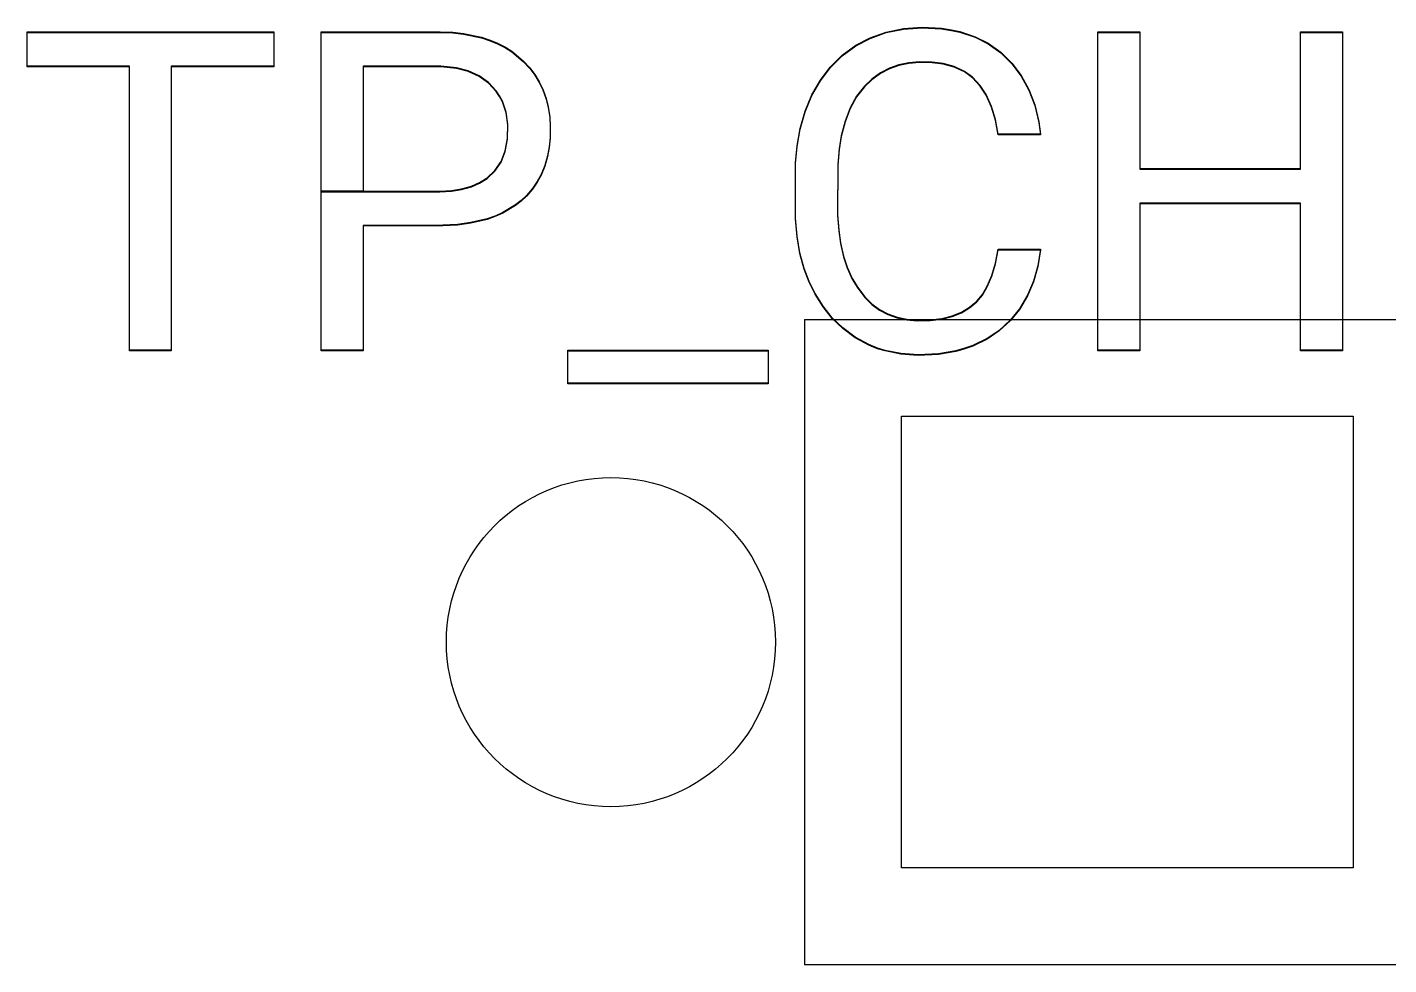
# Model space of a CAD drawing. Header units: inches. Extents: x 3.88 to 7.82, y -6.06 to -2.14.
# Drawn here: x 4.8067 to 4.9729, y -3.5827 to -3.4683 of the extents above; entities that cross this region are included whole.
import ezdxf

# ---------------------------------------------------------------- set-up
doc = ezdxf.new("R2010")
doc.units = ezdxf.units.IN
doc.header["$MEASUREMENT"] = 0
doc.layers.add('F.Silkscreen', color=41, linetype='CONTINUOUS', true_color=0xf2eda1)

msp = doc.modelspace()

# ---------------------------------------------------------------- linework, layer by layer
at = {"layer": 'F.Silkscreen', "linetype": 'CONTINUOUS'}
for p, q in [((4.91154, -3.46887), (4.91365, -3.46844)), ((4.91154, -3.46895), (4.91365, -3.46852)), ((4.91365, -3.46844), (4.91592, -3.46829)), ((4.91365, -3.46852), (4.91592, -3.46837)), ((4.91592, -3.46829), (4.9183, -3.46841)), ((4.91592, -3.46837), (4.9183, -3.46849)), ((4.9183, -3.46841), (4.91952, -3.46859)), ((4.9183, -3.46849), (4.91952, -3.46867)), ((4.91952, -3.46859), (4.92052, -3.46882)), ((4.80673, -3.47305), (4.80673, -3.46884)), ((4.80673, -3.46884), (4.83681, -3.46884)), ((4.80673, -3.47313), (4.80673, -3.46892)), ((4.80673, -3.46892), (4.83681, -3.46892)), ((4.83681, -3.46884), (4.83681, -3.47305)), ((4.83681, -3.46892), (4.83681, -3.47313)), ((4.8426, -3.47305), (4.8426, -3.46884)), ((4.8426, -3.46884), (4.85713, -3.46884)), ((4.8426, -3.47313), (4.8426, -3.46892)), ((4.8426, -3.46892), (4.85713, -3.46892)), ((4.85713, -3.46884), (4.85867, -3.4689)), ((4.85713, -3.46892), (4.85867, -3.46898)), ((4.85867, -3.4689), (4.85995, -3.46904)), ((4.85867, -3.46898), (4.85995, -3.46912)), ((4.85995, -3.46904), (4.86214, -3.4695)), ((4.85995, -3.46912), (4.86214, -3.46958)), ((4.86214, -3.4695), (4.86323, -3.46986)), ((4.86214, -3.46958), (4.86323, -3.46994)), ((4.86323, -3.46986), (4.86411, -3.47023)), ((4.86323, -3.46994), (4.86411, -3.47031)), ((4.86411, -3.47023), (4.86508, -3.47073)), ((4.86411, -3.47031), (4.86508, -3.47081)), ((4.90783, -3.47049), (4.90956, -3.46958)), ((4.90783, -3.47057), (4.90956, -3.46966)), ((4.90956, -3.46958), (4.91154, -3.46887)), ((4.90956, -3.46966), (4.91154, -3.46895)), ((4.91952, -3.46867), (4.92052, -3.46889)), ((4.92052, -3.46882), (4.92239, -3.46945)), ((4.92052, -3.46889), (4.92239, -3.46952)), ((4.92239, -3.46945), (4.92396, -3.47024)), ((4.92239, -3.46952), (4.92396, -3.47031)), ((4.92396, -3.47024), (4.92551, -3.47133)), ((4.93736, -3.5077), (4.93736, -3.46884)), ((4.93736, -3.46884), (4.94248, -3.46884)), ((4.93736, -3.50778), (4.93736, -3.46892)), ((4.93736, -3.46892), (4.94248, -3.46892)), ((4.94248, -3.46884), (4.94248, -3.48553)), ((4.94248, -3.46892), (4.94248, -3.48561)), ((4.96209, -3.48553), (4.96209, -3.46884)), ((4.96209, -3.46884), (4.9672, -3.46884)), ((4.96209, -3.48561), (4.96209, -3.46892)), ((4.96209, -3.46892), (4.9672, -3.46892)), ((4.9672, -3.46884), (4.9672, -3.5077)), ((4.9672, -3.46892), (4.9672, -3.50778)), ((4.86508, -3.47073), (4.86586, -3.47122)), ((4.86508, -3.47081), (4.86586, -3.4713)), ((4.86586, -3.47122), (4.86726, -3.47238)), ((4.86586, -3.4713), (4.86726, -3.47246)), ((4.90469, -3.47317), (4.90616, -3.47171)), ((4.90469, -3.47325), (4.90616, -3.47179)), ((4.90616, -3.47171), (4.90783, -3.47049)), ((4.90616, -3.47179), (4.90783, -3.47057)), ((4.92396, -3.47031), (4.92551, -3.47141)), ((4.92551, -3.47133), (4.92687, -3.47266)), ((4.92551, -3.47141), (4.92687, -3.47274)), ((4.81921, -3.47305), (4.80673, -3.47305)), ((4.81921, -3.47313), (4.80673, -3.47313)), ((4.81921, -3.5077), (4.81921, -3.47305)), ((4.81921, -3.50778), (4.81921, -3.47313)), ((4.83681, -3.47305), (4.82429, -3.47305)), ((4.82429, -3.47305), (4.82429, -3.5077)), ((4.83681, -3.47313), (4.82429, -3.47313)), ((4.82429, -3.47313), (4.82429, -3.50778)), ((4.8426, -3.48829), (4.8426, -3.47305)), ((4.8426, -3.48837), (4.8426, -3.47313)), ((4.8572, -3.47305), (4.84772, -3.47305)), ((4.84772, -3.47305), (4.84772, -3.48829)), ((4.8572, -3.47313), (4.84772, -3.47313)), ((4.84772, -3.47313), (4.84772, -3.48837)), ((4.85912, -3.47323), (4.8572, -3.47305)), ((4.85912, -3.47331), (4.8572, -3.47313)), ((4.86053, -3.4736), (4.85912, -3.47323)), ((4.86053, -3.47368), (4.85912, -3.47331)), ((4.86186, -3.4742), (4.86053, -3.4736)), ((4.86726, -3.47238), (4.86807, -3.47325)), ((4.86726, -3.47246), (4.86807, -3.47333)), ((4.86807, -3.47325), (4.86868, -3.47407)), ((4.86807, -3.47333), (4.86868, -3.47415)), ((4.9035, -3.47475), (4.90469, -3.47317)), ((4.9035, -3.47483), (4.90469, -3.47325)), ((4.91192, -3.4733), (4.91085, -3.47384)), ((4.91192, -3.47337), (4.91085, -3.47392)), ((4.91306, -3.47289), (4.91192, -3.4733)), ((4.91306, -3.47297), (4.91192, -3.47337)), ((4.91429, -3.47263), (4.91306, -3.47289)), ((4.91429, -3.47271), (4.91306, -3.47297)), ((4.91561, -3.47251), (4.91429, -3.47263)), ((4.91561, -3.47259), (4.91429, -3.47271)), ((4.91716, -3.47254), (4.91561, -3.47251)), ((4.91716, -3.47262), (4.91561, -3.47259)), ((4.9185, -3.47272), (4.91716, -3.47254)), ((4.9185, -3.4728), (4.91716, -3.47262)), ((4.91982, -3.47309), (4.9185, -3.47272)), ((4.91982, -3.47317), (4.9185, -3.4728)), ((4.92107, -3.47367), (4.91982, -3.47309)), ((4.92107, -3.47375), (4.91982, -3.47317)), ((4.92687, -3.47266), (4.92802, -3.47417)), ((4.92687, -3.47274), (4.92802, -3.47425)), ((4.86186, -3.47428), (4.86053, -3.47368)), ((4.86302, -3.47503), (4.86186, -3.4742)), ((4.86302, -3.4751), (4.86186, -3.47428)), ((4.86396, -3.47605), (4.86302, -3.47503)), ((4.86396, -3.47613), (4.86302, -3.4751)), ((4.86868, -3.47407), (4.86921, -3.47494)), ((4.86868, -3.47415), (4.86921, -3.47502)), ((4.86921, -3.47494), (4.86965, -3.47586)), ((4.86921, -3.47502), (4.86965, -3.47594)), ((4.90248, -3.47654), (4.9035, -3.47475)), ((4.90248, -3.47662), (4.9035, -3.47483)), ((4.90977, -3.47462), (4.90889, -3.47547)), ((4.90977, -3.4747), (4.90889, -3.47555)), ((4.91085, -3.47384), (4.90977, -3.47462)), ((4.91085, -3.47392), (4.90977, -3.4747)), ((4.92207, -3.4744), (4.92107, -3.47367)), ((4.92207, -3.47447), (4.92107, -3.47375)), ((4.92301, -3.47538), (4.92207, -3.4744)), ((4.92301, -3.47546), (4.92207, -3.47447)), ((4.92802, -3.47417), (4.92895, -3.47588)), ((4.92802, -3.47425), (4.92895, -3.47595)), ((4.86437, -3.47666), (4.86396, -3.47605)), ((4.86437, -3.47673), (4.86396, -3.47613)), ((4.86471, -3.47731), (4.86437, -3.47666)), ((4.86471, -3.47738), (4.86437, -3.47673)), ((4.86965, -3.47586), (4.87004, -3.47697)), ((4.86965, -3.47594), (4.87004, -3.47705)), ((4.90166, -3.47852), (4.90248, -3.47654)), ((4.90166, -3.4786), (4.90248, -3.47662)), ((4.90793, -3.47671), (4.90714, -3.47814)), ((4.90793, -3.47679), (4.90714, -3.47822)), ((4.90889, -3.47547), (4.90793, -3.47671)), ((4.90889, -3.47555), (4.90793, -3.47679)), ((4.92375, -3.47651), (4.92301, -3.47538)), ((4.92375, -3.47659), (4.92301, -3.47546)), ((4.92439, -3.47797), (4.92375, -3.47651)), ((4.92439, -3.47805), (4.92375, -3.47659)), ((4.92895, -3.47588), (4.92966, -3.47776)), ((4.92895, -3.47595), (4.92966, -3.47784)), ((4.86516, -3.47864), (4.86471, -3.47731)), ((4.86516, -3.47872), (4.86471, -3.47738)), ((4.87004, -3.47697), (4.8703, -3.47799)), ((4.87004, -3.47705), (4.8703, -3.47807)), ((4.8703, -3.47799), (4.87048, -3.47922)), ((4.8703, -3.47807), (4.87048, -3.4793)), ((4.90104, -3.48065), (4.90166, -3.47852)), ((4.90104, -3.48073), (4.90166, -3.4786)), ((4.90714, -3.47814), (4.90651, -3.47975)), ((4.90714, -3.47822), (4.90651, -3.47983)), ((4.92486, -3.47954), (4.92439, -3.47797)), ((4.92486, -3.47962), (4.92439, -3.47805)), ((4.92966, -3.47776), (4.93015, -3.47983)), ((4.92966, -3.47784), (4.93015, -3.47991)), ((4.86537, -3.48013), (4.86516, -3.47864)), ((4.86537, -3.48021), (4.86516, -3.47872)), ((4.86534, -3.48187), (4.86537, -3.48013)), ((4.86534, -3.48195), (4.86537, -3.48021)), ((4.87048, -3.47922), (4.87055, -3.48036)), ((4.87048, -3.4793), (4.87055, -3.48044)), ((4.90651, -3.47975), (4.90605, -3.48154)), ((4.90651, -3.47983), (4.90605, -3.48162)), ((4.9252, -3.48132), (4.92486, -3.47954)), ((4.9252, -3.4814), (4.92486, -3.47962)), ((4.93015, -3.47983), (4.93035, -3.48132)), ((4.93015, -3.47991), (4.93035, -3.4814)), ((4.86506, -3.48336), (4.86534, -3.48187)), ((4.87052, -3.48173), (4.8704, -3.48288)), ((4.87052, -3.48181), (4.8704, -3.48296)), ((4.87055, -3.48036), (4.87052, -3.48173)), ((4.87055, -3.48044), (4.87052, -3.48181)), ((4.90066, -3.48276), (4.90104, -3.48065)), ((4.90066, -3.48284), (4.90104, -3.48073)), ((4.90605, -3.48154), (4.90578, -3.48313)), ((4.90605, -3.48162), (4.90578, -3.48321)), ((4.93035, -3.48132), (4.9252, -3.48132)), ((4.93035, -3.4814), (4.9252, -3.4814)), ((4.86455, -3.48467), (4.86506, -3.48336)), ((4.86455, -3.48475), (4.86506, -3.48344)), ((4.86506, -3.48344), (4.86534, -3.48195)), ((4.8704, -3.48288), (4.87021, -3.48398)), ((4.8704, -3.48296), (4.87021, -3.48406)), ((4.90047, -3.48483), (4.90066, -3.48276)), ((4.90047, -3.48491), (4.90066, -3.48284)), ((4.90578, -3.48313), (4.90562, -3.48505)), ((4.90578, -3.48321), (4.90562, -3.48513)), ((4.86379, -3.48578), (4.86455, -3.48467)), ((4.86379, -3.48586), (4.86455, -3.48475)), ((4.86987, -3.48515), (4.86943, -3.48624)), ((4.86987, -3.48523), (4.86943, -3.48632)), ((4.87021, -3.48398), (4.86987, -3.48515)), ((4.87021, -3.48406), (4.86987, -3.48523)), ((4.90047, -3.49159), (4.90047, -3.48483)), ((4.90047, -3.49167), (4.90047, -3.48491)), ((4.90562, -3.48505), (4.90561, -3.49119)), ((4.90562, -3.48513), (4.90561, -3.49127)), ((4.86192, -3.48725), (4.86287, -3.48665)), ((4.86192, -3.48733), (4.86287, -3.48673)), ((4.86287, -3.48665), (4.86379, -3.48578)), ((4.86287, -3.48673), (4.86379, -3.48586)), ((4.86943, -3.48624), (4.86895, -3.48713)), ((4.86943, -3.48632), (4.86895, -3.48721)), ((4.94248, -3.48553), (4.96209, -3.48553)), ((4.94248, -3.48561), (4.96209, -3.48561)), ((4.8426, -3.5077), (4.8426, -3.48829)), ((4.8426, -3.48829), (4.84772, -3.48829)), ((4.84772, -3.48829), (4.8426, -3.48829)), ((4.8426, -3.50778), (4.8426, -3.48837)), ((4.8426, -3.48837), (4.84772, -3.48837)), ((4.84772, -3.48837), (4.8426, -3.48837)), ((4.84772, -3.48829), (4.85706, -3.48829)), ((4.84772, -3.48837), (4.85706, -3.48837)), ((4.85706, -3.48829), (4.85851, -3.48821)), ((4.85706, -3.48837), (4.85851, -3.48829)), ((4.85851, -3.48821), (4.85973, -3.48802)), ((4.85851, -3.48829), (4.85973, -3.48809)), ((4.85973, -3.48802), (4.86094, -3.48768)), ((4.85973, -3.48809), (4.86094, -3.48776)), ((4.86094, -3.48768), (4.86192, -3.48725)), ((4.86094, -3.48776), (4.86192, -3.48733)), ((4.86839, -3.48796), (4.86764, -3.48883)), ((4.86839, -3.48804), (4.86764, -3.48891)), ((4.86895, -3.48713), (4.86839, -3.48796)), ((4.86895, -3.48721), (4.86839, -3.48804)), ((4.86632, -3.48997), (4.86477, -3.49089)), ((4.86632, -3.49005), (4.86477, -3.49097)), ((4.86701, -3.48943), (4.86632, -3.48997)), ((4.86701, -3.48951), (4.86632, -3.49005)), ((4.86764, -3.48883), (4.86701, -3.48943)), ((4.86764, -3.48891), (4.86701, -3.48951)), ((4.96209, -3.48974), (4.94248, -3.48974)), ((4.94248, -3.48974), (4.94248, -3.5077)), ((4.96209, -3.48982), (4.94248, -3.48982)), ((4.94248, -3.48982), (4.94248, -3.50778)), ((4.96209, -3.5077), (4.96209, -3.48974)), ((4.96209, -3.50778), (4.96209, -3.48982)), ((4.86285, -3.49165), (4.86086, -3.49213)), ((4.86285, -3.49173), (4.86086, -3.49221)), ((4.86392, -3.49128), (4.86285, -3.49165)), ((4.86392, -3.49136), (4.86285, -3.49173)), ((4.86477, -3.49089), (4.86392, -3.49128)), ((4.86477, -3.49097), (4.86392, -3.49136)), ((4.90066, -3.49377), (4.90047, -3.49159)), ((4.90066, -3.49385), (4.90047, -3.49167)), ((4.90561, -3.49119), (4.90574, -3.49304)), ((4.90561, -3.49127), (4.90574, -3.49312)), ((4.85746, -3.49245), (4.84772, -3.49246)), ((4.84772, -3.49246), (4.84772, -3.5077)), ((4.85746, -3.49253), (4.84772, -3.49254)), ((4.84772, -3.49254), (4.84772, -3.50778)), ((4.85922, -3.49235), (4.85746, -3.49245)), ((4.85922, -3.49243), (4.85746, -3.49253)), ((4.86086, -3.49213), (4.85922, -3.49235)), ((4.86086, -3.49221), (4.85922, -3.49243)), ((4.90574, -3.49304), (4.90596, -3.49461)), ((4.90574, -3.49312), (4.90596, -3.49468)), ((4.90101, -3.49581), (4.90066, -3.49377)), ((4.90101, -3.49589), (4.90066, -3.49385)), ((4.90596, -3.49461), (4.90633, -3.49622)), ((4.90596, -3.49468), (4.90633, -3.4963)), ((4.90153, -3.49773), (4.90101, -3.49581)), ((4.90153, -3.4978), (4.90101, -3.49589)), ((4.90633, -3.49622), (4.90678, -3.49756)), ((4.90633, -3.4963), (4.90678, -3.49764)), ((4.92486, -3.49707), (4.9252, -3.49537)), ((4.92486, -3.49715), (4.9252, -3.49545)), ((4.9252, -3.49537), (4.93035, -3.49537)), ((4.9252, -3.49545), (4.93035, -3.49545)), ((4.93035, -3.49537), (4.93002, -3.4974)), ((4.93035, -3.49545), (4.93002, -3.49748)), ((4.90213, -3.49931), (4.90153, -3.49773)), ((4.90213, -3.49939), (4.90153, -3.4978)), ((4.90678, -3.49756), (4.9074, -3.49893)), ((4.90678, -3.49764), (4.9074, -3.49901)), ((4.92442, -3.49857), (4.92486, -3.49707)), ((4.92442, -3.49865), (4.92486, -3.49715)), ((4.93002, -3.4974), (4.92949, -3.49927)), ((4.93002, -3.49748), (4.92949, -3.49934)), ((4.90286, -3.50079), (4.90213, -3.49931)), ((4.90286, -3.50087), (4.90213, -3.49939)), ((4.9074, -3.49893), (4.90807, -3.50006)), ((4.9074, -3.49901), (4.90807, -3.50014)), ((4.90807, -3.50006), (4.90892, -3.50117)), ((4.90807, -3.50014), (4.90892, -3.50125)), ((4.92327, -3.50088), (4.92387, -3.49987)), ((4.92327, -3.50096), (4.92387, -3.49995)), ((4.92387, -3.49987), (4.92442, -3.49857)), ((4.92387, -3.49995), (4.92442, -3.49865)), ((4.92949, -3.49927), (4.92879, -3.50096)), ((4.92949, -3.49934), (4.92879, -3.50104)), ((4.90383, -3.50233), (4.90286, -3.50079)), ((4.90383, -3.50241), (4.90286, -3.50087)), ((4.90892, -3.50117), (4.90978, -3.50202)), ((4.90892, -3.50125), (4.90978, -3.5021)), ((4.92172, -3.50245), (4.92258, -3.50172)), ((4.92172, -3.50253), (4.92258, -3.5018)), ((4.92258, -3.50172), (4.92327, -3.50088)), ((4.92258, -3.5018), (4.92327, -3.50096)), ((4.92879, -3.50096), (4.9278, -3.50263)), ((4.92879, -3.50104), (4.9278, -3.50271)), ((4.90496, -3.50374), (4.90383, -3.50233)), ((4.90496, -3.50382), (4.90383, -3.50241)), ((4.90978, -3.50202), (4.91072, -3.50272)), ((4.90978, -3.5021), (4.91072, -3.5028)), ((4.91072, -3.50272), (4.91175, -3.50327)), ((4.91072, -3.5028), (4.91175, -3.50335)), ((4.91175, -3.50327), (4.91286, -3.50367)), ((4.91175, -3.50335), (4.91286, -3.50375)), ((4.91832, -3.50381), (4.91959, -3.50349)), ((4.91959, -3.50349), (4.92073, -3.50304)), ((4.91959, -3.50357), (4.92073, -3.50312)), ((4.92073, -3.50304), (4.92172, -3.50245)), ((4.92073, -3.50312), (4.92172, -3.50253)), ((4.9278, -3.50263), (4.9267, -3.50398)), ((4.9278, -3.50271), (4.9267, -3.50406)), ((4.90157, -3.50394), (4.90157, -3.58268)), ((4.90157, -3.50394), (4.98031, -3.50394)), ((4.90623, -3.50497), (4.90496, -3.50374)), ((4.90623, -3.50505), (4.90496, -3.50382)), ((4.90776, -3.50611), (4.90623, -3.50497)), ((4.90776, -3.50619), (4.90623, -3.50505)), ((4.91286, -3.50367), (4.91406, -3.50392)), ((4.91286, -3.50375), (4.91406, -3.504)), ((4.91406, -3.50392), (4.91533, -3.50403)), ((4.91406, -3.504), (4.91533, -3.50411)), ((4.91533, -3.50403), (4.91691, -3.50399)), ((4.91533, -3.50411), (4.91691, -3.50407)), ((4.91691, -3.50399), (4.91832, -3.50381)), ((4.91691, -3.50407), (4.91832, -3.50389)), ((4.91832, -3.50389), (4.91959, -3.50357)), ((4.9267, -3.50398), (4.9253, -3.50527)), ((4.9267, -3.50406), (4.9253, -3.50535)), ((4.90942, -3.50701), (4.90776, -3.50611)), ((4.90942, -3.50709), (4.90776, -3.50619)), ((4.92386, -3.50626), (4.92212, -3.50712)), ((4.92386, -3.50634), (4.92212, -3.5072)), ((4.9253, -3.50527), (4.92386, -3.50626)), ((4.9253, -3.50535), (4.92386, -3.50634)), ((4.82429, -3.5077), (4.81921, -3.5077)), ((4.82429, -3.50778), (4.81921, -3.50778)), ((4.84772, -3.5077), (4.8426, -3.5077)), ((4.84772, -3.50778), (4.8426, -3.50778)), ((4.87268, -3.51171), (4.87268, -3.5077)), ((4.87268, -3.5077), (4.89713, -3.5077)), ((4.87268, -3.51179), (4.87268, -3.50778)), ((4.87268, -3.50778), (4.89713, -3.50778)), ((4.89713, -3.5077), (4.89713, -3.51171)), ((4.89713, -3.50778), (4.89713, -3.51179)), ((4.91048, -3.50743), (4.90942, -3.50701)), ((4.91048, -3.50751), (4.90942, -3.50709)), ((4.9114, -3.50771), (4.91048, -3.50743)), ((4.9114, -3.50779), (4.91048, -3.50751)), ((4.91334, -3.5081), (4.9114, -3.50771)), ((4.91334, -3.50818), (4.9114, -3.50779)), ((4.91542, -3.50825), (4.91334, -3.5081)), ((4.91542, -3.50833), (4.91334, -3.50818)), ((4.91792, -3.50813), (4.91542, -3.50825)), ((4.91792, -3.50821), (4.91542, -3.50833)), ((4.92003, -3.50777), (4.91792, -3.50813)), ((4.92003, -3.50785), (4.91792, -3.50821)), ((4.92102, -3.5075), (4.92003, -3.50777)), ((4.92102, -3.50758), (4.92003, -3.50785)), ((4.92212, -3.50712), (4.92102, -3.5075)), ((4.92212, -3.5072), (4.92102, -3.50758)), ((4.94248, -3.5077), (4.93736, -3.5077)), ((4.94248, -3.50778), (4.93736, -3.50778)), ((4.9672, -3.5077), (4.96209, -3.5077)), ((4.9672, -3.50778), (4.96209, -3.50778)), ((4.89713, -3.51171), (4.87268, -3.51171)), ((4.89713, -3.51179), (4.87268, -3.51179)), ((4.91339, -3.51575), (4.9685, -3.51575)), ((4.91339, -3.57087), (4.91339, -3.51575)), ((4.9685, -3.51575), (4.9685, -3.57087)), ((4.9685, -3.57087), (4.91339, -3.57087)), ((4.98031, -3.58268), (4.90157, -3.58268))]:
    msp.add_line(p, q, dxfattribs=at)
at = {"layer": 'F.Silkscreen'}
msp.add_circle((4.87795, -3.54331), 0.02008, dxfattribs=at)

doc.saveas('drawing.dxf')
